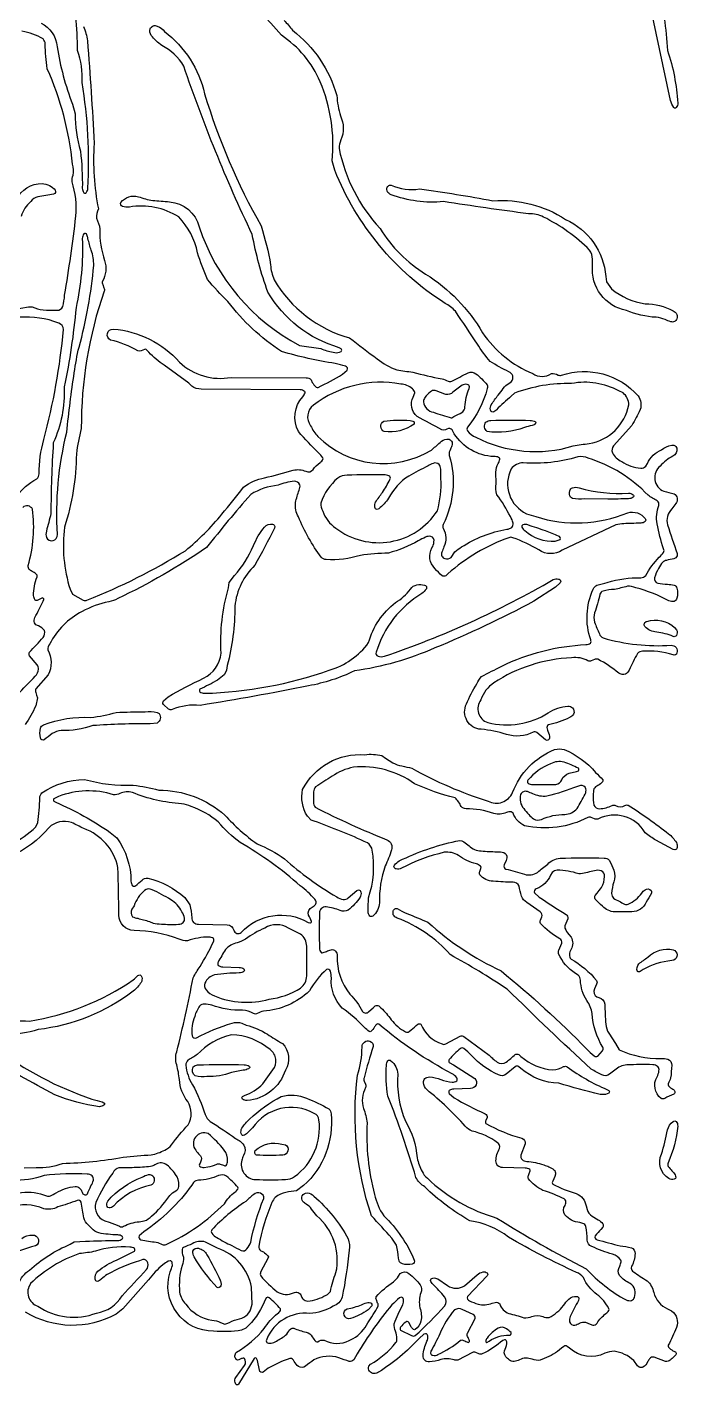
# Model space of a CAD drawing. Header units: metres. Extents: x 4.5 to 22.5, y 0.1 to 24.7.
# Drawn here: x 19.24 to 22.55, y 0.54 to 7.44 of the extents above; entities that cross this region are included whole.
import ezdxf

# ---------------------------------------------------------------- set-up
doc = ezdxf.new("R2010")
doc.units = ezdxf.units.M

msp = doc.modelspace()

# ---------------------------------------------------------------- linework, layer by layer
at = {"layer": 'Layer 1', "color": 0}
for points in [[(19.52501, 7.44794, -0.0509), (19.54403, 7.37543, -0.0074), (19.57859, 6.85314, 0.0666), (19.59997, 6.51988, 0.1178), (19.58992, 6.47215, -0.0999), (19.60709, 6.41689, 0.0884), (19.63168, 6.25707, -0.2053), (19.62082, 6.15135, 0.1991), (19.62181, 6.13421), (19.62818, 6.118, -0.1994), (19.62917, 6.10086, 0.085), (19.51307, 5.40273, 0.0334), (19.48798, 5.27313, -0.0752), (19.42756, 4.90043, 0.1082), (19.45602, 4.58403), (19.46746, 4.55832), (19.5226, 4.52874, 0.2693), (19.54181, 4.52878, 0.045), (20.04259, 4.78039, 0.0507), (20.22809, 4.96614, 0.0095), (20.33866, 5.10307, -0.1267), (20.44546, 5.15096, 0.0095), (20.59105, 5.18969, -0.1708), (20.65454, 5.18446, 0.3424), (20.69213, 5.19337, -0.0986), (20.72786, 5.22911, 0.1054), (20.74221, 5.24492, 0.2754), (20.74215, 5.25358, 0.026), (20.72025, 5.2778, -0.0187), (20.61781, 5.38642, -0.3174), (20.64012, 5.56407, 0.0869), (20.65098, 5.58384, 0.2852), (20.64931, 5.59098, 0.1627), (20.62617, 5.59878), (20.12281, 5.60299, -0.167), (20.0752, 5.61725), (20.06038, 5.63337), (19.93459, 5.72408, -0.0622), (19.857, 5.79028, 0.1051), (19.84267, 5.80424, 0.2446), (19.83373, 5.80501, -0.207), (19.80094, 5.79718, 0.0809), (19.66098, 5.85206, -0.3542), (19.64562, 5.88601, -0.3543), (19.67564, 5.90809, -0.1952), (20.01227, 5.73995, 0.2398), (20.27475, 5.66211), (20.65717, 5.6605, -0.1969), (20.68204, 5.6497), (20.68783, 5.63693, 0.0892), (20.70728, 5.61329, 0.2809), (20.71756, 5.61168, 0.0247), (20.84205, 5.67832), (20.8659, 5.69936, 0.4804), (20.85712, 5.71984, -0.0197), (20.80458, 5.73283, -0.0346), (20.53079, 5.7944, -0.0874), (20.25922, 6.04877, -0.0285), (20.15459, 6.1607, -0.0274), (20.10453, 6.29627, 0.1452), (20.00834, 6.47852, 0.1888), (19.75744, 6.52864, -0.069), (19.72329, 6.53247, -0.4883), (19.71444, 6.55286, -0.3058), (19.8036, 6.58182, 0.0532), (19.87609, 6.56282, -0.0063), (19.96166, 6.55558, -0.321), (20.11251, 6.428, 0.1925), (20.62279, 5.82453), (20.73095, 5.80906, 0.044), (20.79385, 5.79004, 0.1399), (20.82618, 5.79007), (20.83496, 5.79489, 0.472), (20.83503, 5.80773), (20.82544, 5.81305, -0.1905), (20.46195, 6.09681, -0.0412), (20.38275, 6.38886), (20.38275, 6.38886, -0.0288), (20.03405, 7.24673, 0.1452), (19.9228, 7.3512, -0.0763), (19.86882, 7.40216, -0.2328), (19.86309, 7.43603, -0.4146), (19.89979, 7.45033, -0.1285), (19.9366, 7.42273, -0.174), (20.14023, 7.1054, 0.0545), (20.42736, 6.43347, -0.0385), (20.47584, 6.23445, 0.0872), (20.49363, 6.15943, 0.1938), (20.87775, 5.86292, 0.0074), (21.01883, 5.7565, 0.0825), (21.11779, 5.70078, 0.0203), (21.19944, 5.68961, 0.0292), (21.34785, 5.6553, -0.0498), (21.37869, 5.64243, 0.1968), (21.39806, 5.64253, -0.0127), (21.48038, 5.68488, -0.2893), (21.51989, 5.6811, -0.0467), (21.57756, 5.62471, -0.232), (21.57818, 5.6059, -0.1012), (21.47775, 5.40817, 0.3342), (21.47785, 5.39008, 0.1368), (21.51964, 5.35821, 0.1939), (22.01569, 5.31323, -0.037), (22.0966, 5.32514, 0.3146), (22.29787, 5.52283, 0.2421), (22.26855, 5.58309), (22.24757, 5.59312, 0.173), (22.00722, 5.63105, 0.0944), (21.71606, 5.58192), (21.70022, 5.56688, 0.0258), (21.62536, 5.49799, -0.1378), (21.60565, 5.48542, -0.3456), (21.59436, 5.49672, -0.1785), (21.59819, 5.52317, -0.0207), (21.6338, 5.57202, 0.0114), (21.65932, 5.60651, -0.1264), (21.68742, 5.63173), (21.70063, 5.64085, 0.5362), (21.68766, 5.69119, -0.0382), (21.59321, 5.74307, -0.0412), (21.52765, 5.8322, 0.0063), (21.41572, 5.99871, 0.096), (21.36335, 6.03914, -0.1574), (20.80282, 6.71612), (20.78884, 6.76401, 0.1261), (20.72786, 7.16709, 0.1468), (20.53072, 7.40309, 0.047), (20.05868, 7.85917, 0.1262)], [(19.30814, 7.46516, -0.2688), (19.38981, 7.34498, 0.051), (19.46811, 7.05204), (19.4821, 7.00415, 0.0653), (19.50818, 6.81366, -0.0359), (19.51811, 6.62541, 0.159), (19.52581, 6.60227, 0.4821), (19.53856, 6.60227, 0.1591), (19.54626, 6.62541, 0.0572), (19.51672, 7.16252, 0.104), (19.49432, 7.32574, 0.0234), (19.46954, 7.67221, -0.1178)], [(22.4538, 7.65532, -0.0245), (22.49526, 7.32574, -0.0653), (22.54717, 7.05853, -0.1593), (22.5395, 7.03539, -0.4728), (22.52666, 7.0353, -0.0317), (22.5097, 7.07156), (22.39756, 7.59929, 0.0631)], [(20.54458, 7.47882, -0.0293), (20.58746, 7.42889, -0.1606), (20.81269, 7.09724, 0.0559), (20.83128, 6.99254, -0.2186), (20.83354, 6.87059, 0.0869), (20.8241, 6.82703, 0.1354), (21.03265, 6.42002, 0.1149), (21.26469, 6.18798, -0.1216), (21.55401, 5.8895, 0.1435), (21.80946, 5.68144, 0.2989), (21.9046, 5.68172, -0.1819), (21.93795, 5.67433, 0.1991), (21.95509, 5.67334, -0.3024), (22.34589, 5.56763, -0.2229), (22.35632, 5.49811, -0.0249), (22.31331, 5.4178), (22.22007, 5.31412, 0.2443), (22.21441, 5.27907, 0.1823), (22.26208, 5.23465, 0.1312), (22.35938, 5.20018, 0.2124), (22.38394, 5.21067), (22.39233, 5.22475, -0.183), (22.46515, 5.29429, -0.1154), (22.51611, 5.31756, -0.2279), (22.53801, 5.31115), (22.54247, 5.30138, -0.3359), (22.5218, 5.26141, 0.0906), (22.45804, 5.21132, 0.57), (22.47685, 5.08262, 0.0124), (22.52808, 5.06984, -0.4603), (22.53687, 5.01991), (22.51682, 4.99299, 0.2738), (22.49507, 4.91113, 0.0082), (22.54445, 4.76641, -0.228), (22.53795, 4.74447), (22.52762, 4.73937, -0.0074), (22.48907, 4.73104, 0.1558), (22.47125, 4.72155, 0.0815), (22.44959, 4.69045, 0.0601), (22.42899, 4.64266, 0.3815), (22.44538, 4.61466, 0.0257), (22.4951, 4.60927, -0.046), (22.52808, 4.60569, -0.2333), (22.54305, 4.58926, -0.1123), (22.54309, 4.53833, -0.2436), (22.52861, 4.52249, -0.1711), (22.50129, 4.52546, 0.0624), (22.33345, 4.59173, 0.0926), (22.2906, 4.59978, -0.0336), (22.2248, 4.58363, 0.0408), (22.16701, 4.57475, 0.2334), (22.15083, 4.55872, -0.0347), (22.12379, 4.46381, 0.1239), (22.12385, 4.41629, 0.0062), (22.1482, 4.35735, 0.1865), (22.16682, 4.33668, 0.0885), (22.51339, 4.29934, -0.5248), (22.54305, 4.25987, -0.4475), (22.52329, 4.25024, 0.1003), (22.36721, 4.26831, 0.1991), (22.34202, 4.25717, 0.0144), (22.2993, 4.17312, -0.1542), (22.28154, 4.15149, -0.2129), (22.24677, 4.15787, 0.0538), (22.14062, 4.22754, 0.2064), (22.12354, 4.22661), (22.10736, 4.22027, -0.1991), (22.09022, 4.21928, 0.1633), (22.00681, 4.2357, 0.1332), (21.61187, 4.1083, 0.1636), (21.54547, 4.02106, 0.5089), (21.58071, 3.90526, 0.2007), (21.88857, 3.9551, -0.1205), (21.9881, 3.98932, -0.184), (22.01198, 3.98093, -0.2861), (22.01727, 3.9491, -0.1829), (21.99704, 3.93134, -0.0649), (21.88882, 3.89453, 0.292), (21.88204, 3.88589, 0.1244), (21.88573, 3.86198, -0.1455), (21.89414, 3.82606, -0.3429), (21.88279, 3.8148), (21.87431, 3.81774), (21.83059, 3.85573, 0.229), (21.81182, 3.85635, -0.1889), (21.67538, 3.84533, 0.0622), (21.5468, 3.87135, -0.5346), (21.47221, 4.00046, -0.0348), (21.52475, 4.10261, -0.0917), (21.54956, 4.13967, -0.0078), (21.65147, 4.19245, -0.1036), (22.08023, 4.30219, 0.1629), (22.1034, 4.30999, 0.2781), (22.10414, 4.3261, -0.1903), (22.11726, 4.58456, -0.1865), (22.13589, 4.60522, 0.0153), (22.18885, 4.61905, -0.0777), (22.35873, 4.64266, 0.1984), (22.38391, 4.65379, -0.0652), (22.4529, 4.74685, 0.0223), (22.47474, 4.77126, 0.2308), (22.47539, 4.79007, -0.0434), (22.44269, 4.91738, -0.1483), (22.45154, 5.01084, 0.2565), (22.443, 5.03343, -0.025), (22.39607, 5.06276, 0.1262), (22.09168, 5.25101, 0.1438), (22.03952, 5.25803, -0.0919), (21.76129, 5.22731, 0.2331), (21.69964, 5.19616, 0.4241), (21.77794, 4.96874), (21.82481, 4.95373, 0.1746), (22.29268, 4.97307, -0.3057), (22.38181, 4.94411, -0.348), (22.38181, 4.92874, -0.1627), (22.35867, 4.92094, -0.0187), (22.31279, 4.91942, 0.0444), (22.23151, 4.91175), (21.95877, 4.7828, -0.3029), (21.84062, 4.78401, 0.052), (21.70753, 4.84635, 0.2604), (21.6881, 4.84635, 0.0983), (21.37804, 4.66246), (21.36659, 4.65308, -0.3289), (21.3484, 4.65311, -0.0534), (21.31211, 4.69024, -0.3498), (21.29683, 4.79437, 0.0884), (21.30695, 4.82519, 0.3945), (21.29111, 4.85254, 0.1711), (21.26379, 4.84957, -0.0105), (21.22682, 4.83097, -0.0678), (21.07538, 4.76854, 0.0268), (20.93291, 4.75632, -0.093), (20.75846, 4.73547, -0.1984), (20.73327, 4.74661, -0.0574), (20.61747, 4.9525, -0.153), (20.60287, 5.02566, -0.0421), (20.62131, 5.08788, 0.1345), (20.62533, 5.11612, 0.3146), (20.59591, 5.13401, 0.0685), (20.51365, 5.11346, 0.1149), (20.37529, 5.06644, 0.0176), (20.15072, 4.79601, -0.0361), (19.69869, 4.53648, -0.0988), (19.65272, 4.52058, 0.0751), (19.51693, 4.47074, 0.155), (19.35244, 4.30587, 0.2457), (19.34242, 4.27558, -0.2555), (19.34375, 4.14889), (19.28119, 4.07783, 0.1749), (19.27977, 4.07109, 0.0452), (19.28571, 4.04569), (19.29059, 4.03081), (19.28138, 3.99114, -0.0543), (19.22674, 3.89524, 0.2969)], [(18.66139, 5.82128, -0.0835), (19.244, 6.02197), (19.26349, 6.02197, 0.1098), (19.3189, 6.00564, 0.0081), (19.38873, 6.00381, 0.2976), (19.41942, 6.02296, 0.0435), (19.42805, 6.08051, 0.0128), (19.4855, 6.48205, 0.0981), (19.46617, 6.65777, -0.1317), (19.47133, 6.69059, 0.1432), (19.46879, 6.74693, 0.079), (19.33969, 7.23293, -0.0366), (19.32955, 7.35937, 0.1988), (19.31841, 7.38455, 0.0952), (19.21099, 7.42344, 0.174)], [(19.18324, 6.56787, -0.2877), (19.31343, 6.64864, -0.2174), (19.38087, 6.61474, -0.4871), (19.37202, 6.59435, -0.0204), (19.29236, 6.58182, 0.1508), (19.25594, 6.55694, 0.161), (19.2074, 6.48183, -0.1773)], [(19.18262, 5.05252, -0.133), (19.28747, 5.1461, 0.1984), (19.29861, 5.17129, -0.0751), (19.32258, 5.34571, 0.0424), (19.42226, 5.9054, 0.3103), (19.39829, 5.93869, 0.2241), (19.00625, 5.90955, 0.0508)], [(19.18832, 4.04556, -0.0198), (19.27918, 4.14181, 0.173), (19.29598, 4.17705, 0.1473), (19.28852, 4.20025), (19.25022, 4.24536, -0.3281), (19.25025, 4.26349, -0.0276), (19.28481, 4.30089, 0.0179), (19.3193, 4.33934, 0.2137), (19.32577, 4.37403, 0.1055), (19.29496, 4.39754), (19.28168, 4.40382, -0.2557), (19.27346, 4.42609), (19.27735, 4.44088, -0.0078), (19.31971, 4.52305), (19.32252, 4.53175, 0.4591), (19.31497, 4.53994), (19.29254, 4.52887, -0.3033), (19.27834, 4.52939, -0.1622), (19.2707, 4.5525, -0.11), (19.28874, 4.64674, 0.2389), (19.28769, 4.65633, 0.1557), (19.26643, 4.67301, -0.0692), (19.25072, 4.68226, -0.2551), (19.24252, 4.70453, 0.1049), (19.26473, 4.99172, 0.4856), (19.21495, 5.00057, 0.1217)], [(19.00687, 3.24917, 0.1794), (19.28187, 3.37549), (19.2918, 3.39646, 0.0317), (19.3017, 3.52312, -0.1988), (19.31284, 3.5483, -0.142), (19.52881, 3.61627, 0.0768), (19.77749, 3.58704, -0.0337), (19.90702, 3.56189, -0.1844), (20.24356, 3.43436, 0.0533), (20.40697, 3.2884, -0.065), (20.5469, 3.21177, 0.0511), (20.81263, 3.01887, 0.109), (20.84558, 3.0056, 0.2293), (20.87008, 3.01321), (20.91525, 3.05135), (20.92372, 3.05429, -0.3456), (20.93502, 3.043, -0.1789), (20.93118, 3.01655, -0.0684), (20.87023, 2.95146, -0.2323), (20.83004, 2.9487, 0.0717), (20.75781, 2.96838, 0.1874), (20.73392, 2.95984, 0.1736), (20.72473, 2.93531, 0.0148), (20.72467, 2.75822, 0.1625), (20.73247, 2.73505, 0.2525), (20.73776, 2.73347, 0.0566), (20.75994, 2.74071, -0.0576), (20.78404, 2.74999, -0.2248), (20.80557, 2.74319, -0.172), (20.81464, 2.71875, 0.1843), (20.87939, 2.52353, -0.0856), (20.94352, 2.43517, 0.4702), (20.97508, 2.43452), (20.99748, 2.45457), (21.00815, 2.46354, -0.328), (21.02628, 2.46351), (21.03748, 2.45389, -0.0351), (21.08995, 2.39356, 0.1138), (21.16225, 2.33224, 0.299), (21.18091, 2.33274), (21.19158, 2.34171, -0.014), (21.22462, 2.37073, -0.3428), (21.24012, 2.3707, 0.2151), (21.34788, 2.27034, 0.2704), (21.36712, 2.27034), (21.44069, 2.30938, -0.2407), (21.45941, 2.30882), (21.58783, 2.21326, 0.0445), (21.62808, 2.1779, 0.3235), (21.67461, 2.17774, 0.0123), (21.71971, 2.21604, -0.3273), (21.73784, 2.21601), (21.74929, 2.20664, 0.1639), (21.9119, 2.1383, 0.1051), (21.9665, 2.15479, -0.2269), (21.98534, 2.15414, 0.0619), (22.18669, 2.03868), (22.19628, 2.03336, -0.4724), (22.19618, 2.02052), (22.18733, 2.0156, -0.0999), (22.15262, 2.01319, -0.0149), (21.94194, 2.06992, -0.1688), (21.74929, 2.14476), (21.73784, 2.15414, 0.3275), (21.71971, 2.15417), (21.67445, 2.11602, -0.2877), (21.63507, 2.11234, -0.1019), (21.49795, 2.21112, 0.0294), (21.45941, 2.24695, 0.3293), (21.44122, 2.24695, 0.0424), (21.38494, 2.19077, 0.3456), (21.38497, 2.1752), (21.40694, 2.16367), (21.51491, 2.0944, -0.3074), (21.52093, 2.06153, -0.3075), (21.49257, 2.04381), (21.40811, 2.04097, 0.1624), (21.38506, 2.03317, 0.3456), (21.38503, 2.01779), (21.40889, 1.99676, 0.0308), (21.56794, 1.9149, -0.3982), (21.57712, 1.89519), (21.571, 1.88018, 0.2837), (21.57053, 1.86577, 0.061), (21.75461, 1.79047, -0.3651), (21.77101, 1.76247), (21.74836, 1.7035, 0.2312), (21.75495, 1.68166, 0.1694), (21.7793, 1.67247, -0.0783), (21.86506, 1.65434, -0.0883), (21.91706, 1.63027, -0.2496), (21.92582, 1.60812), (21.92167, 1.5951), (21.9114, 1.57264, 0.2708), (21.91088, 1.55645, 0.044), (22.03033, 1.50863, -0.2828), (22.08054, 1.44595), (22.08564, 1.42837, 0.1949), (22.11117, 1.3944), (22.1421, 1.37587, -0.1122), (22.16528, 1.35527, -0.3331), (22.1654, 1.33723), (22.15643, 1.32656, 0.014), (22.12741, 1.29352, 0.4781), (22.13632, 1.27301, -0.0122), (22.25401, 1.24213, -0.0433), (22.31143, 1.2335, -0.3119), (22.32999, 1.20349, -0.1172), (22.31242, 1.13936), (22.31, 1.1298, 0.1928), (22.32194, 1.11061, 0.0168), (22.39112, 1.06504, -0.1519), (22.42484, 1.00595, 0.2314), (22.49535, 0.92186), (22.51605, 0.91153, -0.3401), (22.54015, 0.82747, -0.0398), (22.49823, 0.73726, 0.284), (22.49987, 0.7273, 0.091), (22.52273, 0.70898), (22.53479, 0.7032, -0.4324), (22.53684, 0.68773), (22.52789, 0.67832, 0.0109), (22.50927, 0.66149, -0.2251), (22.48536, 0.65432), (22.4263, 0.67687, 0.2551), (22.40411, 0.66864, 0.0602), (22.394, 0.65224, -0.1733), (22.36996, 0.62573, -0.2147), (22.35155, 0.62462), (22.34177, 0.63189), (22.32296, 0.65939, 0.1513), (22.22375, 0.70663, 0.1028), (22.1766, 0.69584, -0.2975), (21.99685, 0.7217), (21.98534, 0.73101, 0.328), (21.96715, 0.73101), (21.95571, 0.72164, -0.0813), (21.86787, 0.66911), (21.84742, 0.66066, -0.1305), (21.80628, 0.6657, 0.2198), (21.74208, 0.66286, -0.085), (21.71473, 0.65432, -0.2249), (21.69073, 0.66149, 0.011), (21.67201, 0.67842, -0.2969), (21.66913, 0.71752, 0.145), (21.67758, 0.75369, 0.3426), (21.66622, 0.76492), (21.65768, 0.76195, -0.0578), (21.55281, 0.69249, -0.2064), (21.53573, 0.69342), (21.51958, 0.69973, 0.2094), (21.5025, 0.70066), (21.42899, 0.66159, -0.1768), (21.40892, 0.66239, 0.1511), (21.34175, 0.66382, -0.0602), (21.28377, 0.65228, -0.4733), (21.25132, 0.6847, -0.0722), (21.271, 0.75688, 0.1288), (21.27533, 0.78456, 0.3456), (21.26404, 0.79586), (21.2555, 0.79289), (21.23127, 0.77092, -0.0646), (21.02511, 0.60005, -0.1463), (21.002, 0.59247, -0.5244), (20.97616, 0.63065), (20.98353, 0.64033, 0.0969), (21.11356, 0.75072, 0.1567), (21.11885, 0.7691, 0.0727), (21.11179, 0.80888, -0.1064), (21.10502, 0.84628, -0.0294), (21.1483, 0.94318, 0.1627), (21.15158, 0.97019, 0.3456), (21.14029, 0.98148), (21.13175, 0.97851, 0.0248), (21.09348, 0.94247, 0.042), (20.91704, 0.69339), (20.899, 0.66295, -0.2564), (20.87642, 0.65441, -0.0218), (20.82321, 0.67341, 0.1896), (20.69547, 0.66317, -0.0157), (20.65386, 0.63099, -0.3281), (20.61788, 0.62839, -0.077), (20.59668, 0.655, 0.3341), (20.57422, 0.66969, 0.043), (20.46344, 0.62032), (20.43856, 0.60027, -0.4888), (20.41879, 0.60983), (20.40908, 0.65958), (20.40481, 0.66914, 0.4627), (20.39197, 0.66914), (20.31209, 0.53843, -0.4695), (20.29934, 0.53843), (20.29498, 0.54672, -0.1783), (20.29882, 0.57317), (20.34337, 0.63436, 0.3257), (20.34281, 0.66917, 0.2824), (20.32855, 0.6687), (20.31361, 0.66255, -0.3082), (20.30148, 0.66471, -0.4176), (20.3029, 0.70221, 0.089), (20.44339, 0.82172, -0.0872), (20.51117, 0.89773, 0.1131), (20.52565, 0.91311, 0.2747), (20.52559, 0.9223, 0.0422), (20.4695, 0.97851, 0.3441), (20.45394, 0.97851), (20.4428, 0.95614, -0.1134), (20.34921, 0.82314), (20.32821, 0.81321, -0.0574), (20.18552, 0.80851, -0.5116), (19.96519, 1.11018, 0.0199), (19.97666, 1.14356), (19.97595, 1.15581, 0.3426), (19.96457, 1.1672), (19.95557, 1.16466, 0.0269), (19.92713, 1.14694, 0.0523), (19.85561, 1.06925), (19.72468, 0.92174), (19.68981, 0.89473, -0.2673), (19.2299, 0.90473, -0.4451)], [(19.223, 1.63999), (19.28391, 1.64095, 0.1), (19.41697, 1.66257, 0.0378), (19.72635, 1.69351, -0.0268), (19.86882, 1.70573, 0.0726), (19.93734, 1.73001, 0.1228), (19.97218, 1.75705, -0.0309), (20.05651, 1.85834, 0.2843), (20.05444, 1.9769, -0.1536), (20.012, 2.08895, 0.0372), (19.99851, 2.16397, -0.1626), (19.99866, 2.22996, 0.0139), (20.08182, 2.60647, -0.0415), (20.11715, 2.66392, 0.0183), (20.1859, 2.79058, 0.2912), (20.18528, 2.80661, 0.1653), (20.1622, 2.81431, 0.0831), (20.05314, 2.79525, -0.0922), (20.01029, 2.8033, 0.0789), (19.78129, 2.84834, -0.4084), (19.70395, 2.92569, 0.0087), (19.69866, 3.1679, 0.2664), (19.52535, 3.36583, 0.0082), (19.46388, 3.39717, 0.2828), (19.34836, 3.37085, -0.2379), (18.91542, 3.18507, -0.0056)], [(18.92321, 2.30124, -0.1726), (19.2501, 2.38632), (19.2501, 2.38632, 0.1114), (19.77712, 2.59633, -0.0216), (19.80143, 2.6182), (19.80997, 2.62117, -0.3456), (19.82127, 2.60988, -0.1788), (19.81743, 2.58343, -0.0837), (19.77718, 2.53897, -0.1348), (19.29298, 2.34344, -0.0806), (19.13201, 2.31879)], [(19.08857, 1.46921, -0.2536), (19.33682, 1.49681, 0.1939), (19.35618, 1.4969, -0.0126), (19.38551, 1.51255, -0.1203), (19.48216, 1.54519, -0.2109), (19.50641, 1.53498, -0.0706), (19.51557, 1.51942, 0.0339), (19.51941, 1.51163, 0.2688), (19.53037, 1.50226, 0.2685), (19.54394, 1.50708, 0.0068), (19.56226, 1.54739, 0.058), (19.57445, 1.57684, 0.2312), (19.56786, 1.59868, 0.1725), (19.54342, 1.60778, 0.0419), (19.32416, 1.6007, -0.0919), (19.16295, 1.57629, 0.137)], [(19.19419, 1.05026, -0.1633), (19.2492, 1.11878, -0.085), (19.4571, 1.25119), (19.47675, 1.26249), (19.53438, 1.26669, -0.006), (19.69804, 1.27031, 0.159), (19.72118, 1.27802, 0.4821), (19.72118, 1.29076, 0.1589), (19.69804, 1.29847, -0.0351), (19.60229, 1.30821, -0.1558), (19.56544, 1.33312), (19.54997, 1.34846, -0.1514), (19.52507, 1.38488, 0.0204), (19.51254, 1.46454, 0.4297), (19.49141, 1.47413, -0.0323), (19.39281, 1.44056, -0.1813), (19.32268, 1.43193, 0.1766), (19.14797, 1.43914, -0.0723)], [(19.20976, 1.28074, -0.1713), (19.26563, 1.29776, -0.3543), (19.29507, 1.27574, -0.3543), (19.27964, 1.24238, 0.0562), (19.12223, 1.18391, -0.1464)]]:
    msp.add_lwpolyline(points, format="xyb", dxfattribs=at)
for points in [[(21.60719, 6.56143, -0.1638), (21.97619, 6.46636, -0.2737), (22.18059, 6.17576), (22.18396, 6.1482), (22.21057, 6.11293, 0.1391), (22.38181, 6.03667, -0.1318), (22.52298, 6.00056, -0.1832), (22.54321, 5.98281, -0.1623), (22.54247, 5.96084, -0.4473), (22.51144, 5.94577, -0.0074), (22.48266, 5.95611, 0.1035), (22.43666, 5.96805, -0.0827), (22.28584, 6.00258, -0.3884), (22.11383, 6.23275), (22.11386, 6.26372, 0.1407), (22.09839, 6.31013, 0.0827), (21.86429, 6.47821, 0.1342), (21.78827, 6.49501, -0.0068), (21.3553, 6.55704, -0.1145), (21.08921, 6.59197, -0.1826), (21.06898, 6.60969), (21.06786, 6.62092, -0.5131), (21.0889, 6.64072, 0.1376), (21.23378, 6.62108, -0.0138), (21.60719, 6.56143)], [(19.37063, 5.3286, 0.0142), (19.35838, 4.96963, -0.0103), (19.33536, 4.87988, 0.1473), (19.33567, 4.84725, 0.3551), (19.36957, 4.8319, 0.3551), (19.39151, 4.86194, -0.0756), (19.43937, 5.38361, -0.0129), (19.47727, 5.68602, -0.021), (19.5014, 5.81658, 0.0468), (19.57618, 6.23238, 0.1025), (19.563, 6.3092, -0.0158), (19.54685, 6.36863, 0.0295), (19.54144, 6.38781, 0.2843), (19.53506, 6.39496, 0.2842), (19.52581, 6.39245, 0.159), (19.51811, 6.36931, -0.0629), (19.48649, 6.01712, -0.0282), (19.42604, 5.61351, -0.1169), (19.37063, 5.3286)], [(21.29358, 5.292, 0.0185), (21.33773, 5.3317, -0.1711), (21.37269, 5.3485, -0.5058), (21.39998, 5.32062, -0.0551), (21.39063, 5.29624, 0.1665), (21.38429, 5.26558, -0.1926), (21.35345, 4.9137, 0.1941), (21.35335, 4.89436, -0.261), (21.35731, 4.80044, 0.009), (21.34757, 4.77235, 0.4533), (21.36239, 4.74005, 0.2836), (21.39416, 4.74658), (21.41297, 4.77408, -0.0761), (21.44774, 4.7992, -0.1017), (21.6782, 4.88997, 0.1694), (21.70254, 4.89916, 0.2317), (21.7091, 4.92109, 0.1112), (21.69574, 4.95389, 0.0367), (21.62709, 5.06542, -0.1068), (21.62273, 5.12185), (21.62198, 5.18078, -0.1189), (21.63402, 5.224, 0.0538), (21.64259, 5.24634, 0.267), (21.64123, 5.25132, 0.1754), (21.61805, 5.25905), (21.59578, 5.26042, -0.2444), (21.40254, 5.38871, 0.3383), (21.38061, 5.40282, -0.207), (21.34781, 5.39499, -0.0114), (21.22109, 5.46377, -0.351), (21.20089, 5.56237), (21.20925, 5.58371), (21.20937, 5.58461, 0.1973), (21.19733, 5.6037, 0.1674), (21.13809, 5.62836, 0.2114), (20.69395, 5.52122, 0.4142), (20.6796, 5.41622, 0.0809), (20.71641, 5.36127, 0.3445), (21.29358, 5.292)], [(21.30466, 5.48453, 0.0282), (21.35026, 5.47082, 0.012), (21.39496, 5.45656, 0.1922), (21.39803, 5.45687, -0.0077), (21.43961, 5.47868), (21.45313, 5.48645, 0.1952), (21.46433, 5.5115, -0.0792), (21.48539, 5.6058), (21.48781, 5.61487, 0.3433), (21.47642, 5.62628, 0.1779), (21.45003, 5.62248, 0.006), (21.39617, 5.58111, -0.244), (21.35694, 5.57839, 0.0255), (21.31245, 5.59603, 0.2254), (21.28851, 5.58885, 0.042), (21.26131, 5.56079, 0.1261), (21.25339, 5.53827, 0.3233), (21.30466, 5.48453)], [(21.05159, 5.43967, -0.0455), (21.1853, 5.44366), (21.20003, 5.43958, -0.4997), (21.20544, 5.42429, -0.188), (21.05434, 5.38633, -0.2877), (21.03622, 5.41212, -0.2878), (21.05159, 5.43967)], [(21.57762, 5.38639, -0.3986), (21.57121, 5.4345, -0.1528), (21.59671, 5.44329, -0.0187), (21.79675, 5.44372, -0.1127), (21.82202, 5.43738, -0.4425), (21.82357, 5.42853, -0.1652), (21.80643, 5.41711, 0.0319), (21.76742, 5.40691, -0.1161), (21.57762, 5.38639)], [(21.32436, 4.98362, 0.0867), (21.34187, 5.14753, 0.0184), (21.34123, 5.19557, 0.1842), (21.33269, 5.21955, 0.2915), (21.30364, 5.22475, 0.018), (21.27666, 5.21147, 0.0191), (21.17871, 5.16021, 0.1294), (21.076, 5.04723, -0.0651), (21.02637, 4.99343), (21.01784, 4.99042, -0.3456), (21.00654, 5.00172, -0.1784), (21.01038, 5.02817, -0.0097), (21.04503, 5.07733, 0.0251), (21.08308, 5.14183, 0.2919), (21.08246, 5.15786, 0.1629), (21.05929, 5.16565, 0.0193), (20.86531, 5.16423, 0.167), (20.8177, 5.14997, 0.1309), (20.73132, 5.023, 0.1622), (20.74113, 4.98145, 0.157), (20.80749, 4.89548, 0.4387), (21.32436, 4.98362)], [(22.07311, 5.04345, -0.0839), (22.01084, 5.04673), (22.00109, 5.05264, -0.2112), (21.99784, 5.08485, -0.2675), (22.01223, 5.10059, -0.1472), (22.04487, 5.1009, 0.0882), (22.29679, 5.07284, -0.159), (22.31993, 5.06514, -0.4821), (22.31993, 5.05239, -0.159), (22.29679, 5.04469, -0.0128), (22.19201, 5.04333), (22.07311, 5.04345)], [(20.90197, 4.16851, -0.0698), (20.66858, 4.09253, -0.0115), (20.11805, 3.9934, 0.1256), (19.97506, 3.97181, -0.2465), (19.95646, 3.97357), (19.93057, 3.99814, -0.3279), (19.93097, 4.01589), (19.95482, 4.03702, -0.0216), (20.13469, 4.13141, 0.2578), (20.2246, 4.25807, -0.0865), (20.26247, 4.59145), (20.26584, 4.61902), (20.29235, 4.65438, 0.0846), (20.38816, 4.80607, -0.0677), (20.44534, 4.90067, -0.266), (20.48642, 4.91472, -0.3426), (20.49781, 4.90334), (20.49527, 4.89433, -0.0135), (20.39522, 4.7062, 0.172), (20.29381, 4.49824, -0.065), (20.25554, 4.1962, -0.1292), (20.24038, 4.14948), (20.20625, 4.12226, -0.0231), (20.11653, 4.07523, 0.4724), (20.11663, 4.06239, 0.159), (20.13977, 4.05469, 0.0786), (20.77411, 4.17262, 0.1657), (20.97458, 4.31246, -0.1651), (21.11139, 4.51591, 0.087), (21.18799, 4.58431, -0.2193), (21.2206, 4.6068, -0.1001), (21.25862, 4.60525, -0.4966), (21.26815, 4.58551, -0.0376), (21.24581, 4.56169, 0.1872), (21.01307, 4.26423, 0.4372), (21.02257, 4.24319, 0.1402), (21.05487, 4.24316, 0.0492), (21.91348, 4.633, -0.1626), (21.94048, 4.63628, -0.3456), (21.95178, 4.62499), (21.94871, 4.61654), (21.92489, 4.59545), (21.8155, 4.52342, -0.0261), (21.31106, 4.28536, -0.0706), (20.90197, 4.16851)], [(21.9243, 4.82856), (21.94927, 4.83716, 0.5075), (21.94107, 4.85421, 0.0118), (21.87403, 4.88177, -0.0095), (21.78512, 4.91141, 0.165), (21.75975, 4.91228, 0.4206), (21.75409, 4.90074, 0.1437), (21.7686, 4.88242, 0.1934), (21.9243, 4.82856)], [(22.53124, 4.39027), (22.5412, 4.37777, -0.1984), (22.54089, 4.3481, -0.385), (22.52372, 4.34433, 0.0733), (22.43982, 4.36573, -0.1942), (22.37964, 4.3942, -0.5568), (22.39022, 4.42087, -0.2636), (22.53124, 4.39027)], [(19.57166, 3.89007, -0.0877), (19.41122, 3.86489, 0.1112), (19.36515, 3.84973, 0.0092), (19.32481, 3.81777, -0.4897), (19.30507, 3.82733, -0.1064), (19.30569, 3.8777, -0.2229), (19.32067, 3.89422, -0.1073), (19.56099, 3.93168, 0.0331), (19.69052, 3.95683, -0.0182), (19.83751, 3.96036, -0.0839), (19.89979, 3.95705), (19.90953, 3.95114, -0.4471), (19.89827, 3.9031), (19.86384, 3.89895, 0.023), (19.57166, 3.89007)], [(20.63891, 3.56554, -0.2999), (20.95525, 3.74231, -0.096), (21.04147, 3.7373), (21.05994, 3.7248), (21.09812, 3.7011, 0.0938), (21.14415, 3.68526, 0.0098), (21.19427, 3.67351, 0.0503), (21.58238, 3.5053, 0.4282), (21.70684, 3.54926, -0.2123), (21.92059, 3.76821, -0.1396), (21.97003, 3.76821, -0.1164), (22.12948, 3.65232, -0.0305), (22.16528, 3.61389, -0.3243), (22.16453, 3.60452, -0.0894), (22.14059, 3.58478, 0.1294), (22.12048, 3.56875, 0.0759), (22.11739, 3.53577, 0.0752), (22.11998, 3.486, 0.3103), (22.14996, 3.46753, 0.107), (22.21314, 3.48405, -0.2012), (22.23111, 3.48414, 0.3042), (22.27826, 3.48411, -0.2106), (22.29531, 3.48504, -0.0255), (22.49974, 3.34016, -0.083), (22.53993, 3.29567, -0.179), (22.54377, 3.26922, -0.3426), (22.53238, 3.25783), (22.52338, 3.26037), (22.43576, 3.3065, -0.0308), (22.38184, 3.34514, 0.3944), (22.14071, 3.4149, -0.1991), (22.12357, 3.41589), (22.10739, 3.42223, 0.2064), (22.09031, 3.42316, -0.1776), (21.76813, 3.38102, -0.202), (21.7096, 3.44392, 0.2444), (21.69902, 3.45116, 0.1264), (21.67547, 3.4481, -0.1708), (21.61199, 3.44284, 0.0842), (21.47002, 3.467, -0.1966), (21.44514, 3.47783, 0.1195), (21.41436, 3.52247, -0.0452), (21.20813, 3.59456, 0.1812), (20.89712, 3.67837, 0.0947), (20.78837, 3.63264, -0.0215), (20.70503, 3.57927, 0.1826), (20.69469, 3.55356, 0.0153), (20.69469, 3.50116, 0.1909), (20.70308, 3.47464, 0.0221), (21.06752, 3.30897, -0.4214), (21.0902, 3.25771, -0.0393), (21.05898, 3.17594, 0.0934), (21.0299, 2.9888, -0.2127), (20.99534, 2.92071, -0.3477), (20.97997, 2.92071, -0.1629), (20.9722, 2.94385, -0.0283), (20.97443, 3.01448, 0.1229), (20.99327, 3.25594, 0.1982), (20.96917, 3.29372, 0.0192), (20.69714, 3.40475), (20.68182, 3.40856), (20.6632, 3.42923, -0.1996), (20.63891, 3.56554)], [(21.9002, 3.69523, 0.1264), (21.7853, 3.61324, 0.3674), (21.78533, 3.59777, 0.1757), (21.80851, 3.59004), (21.92743, 3.59007, 0.2452), (21.95666, 3.61479, -0.2024), (21.9941, 3.64829), (22.03206, 3.65594), (22.04159, 3.6602, 0.4661), (22.04159, 3.67304, 0.0302), (21.96854, 3.70463, 0.1987), (21.9002, 3.69523)], [(20.32115, 3.29539, -0.0595), (20.20941, 3.40021, 0.0895), (20.07136, 3.47873, 0.0901), (20.02354, 3.49277, -0.0827), (19.77269, 3.55001, 0.171), (19.70921, 3.54475, -0.1495), (19.67713, 3.53868, 0.1685), (19.39649, 3.52931), (19.374, 3.51836, 0.4602), (19.374, 3.50542), (19.38362, 3.5001, -0.0505), (19.6603, 3.3461), (19.69458, 3.3185, -0.155), (19.76561, 3.09853, 0.1624), (19.77341, 3.07539, 0.3429), (19.78881, 3.07524, 0.014), (19.82185, 3.10426, -0.2635), (19.85131, 3.11382, -0.1232), (20.04046, 3.01479), (20.06524, 2.97828, -0.0313), (20.07495, 2.91275, 0.1705), (20.08423, 2.88831, 0.1734), (20.10877, 2.87913), (20.25498, 2.87612, -0.3203), (20.2891, 2.84967, 0.5585), (20.32623, 2.83717, -0.3507), (20.667, 2.88896), (20.67579, 2.88624, 0.4829), (20.68377, 2.89413, 0.0136), (20.66957, 2.92541, -0.3916), (20.68671, 2.96621), (20.69717, 2.9733, 0.5023), (20.70169, 3.00631, 0.0412), (20.62697, 3.07533, 0.0487), (20.32115, 3.29539)], [(21.88139, 3.5307, -0.1326), (21.81011, 3.54274, 0.0094), (21.78199, 3.55418, 0.4289), (21.74765, 3.53921, 0.2453), (21.76349, 3.4683, -0.0087), (21.78895, 3.4377, 0.0702), (21.81383, 3.41552, 0.2301), (21.85429, 3.41277, -0.1103), (21.97257, 3.43823, 0.2166), (22.03531, 3.4683, 0.0158), (22.07642, 3.54193, 0.1711), (22.07939, 3.56925, 0.3945), (22.05205, 3.58509), (22.03633, 3.58001, -0.0287), (21.88139, 3.5307)], [(21.64819, 2.64242, -0.0281), (22.08332, 2.24491, 0.0302), (22.12184, 2.20902, 0.3223), (22.13969, 2.20871), (22.16426, 2.23457, 0.2563), (22.16593, 2.25311, -0.1182), (22.11182, 2.42543, 0.1197), (22.08453, 2.49074, -0.1311), (22.05214, 2.59509, 0.1951), (22.04091, 2.62018), (22.02686, 2.62859, -0.1451), (21.94126, 2.7288, -0.1992), (21.94231, 2.74795), (21.95261, 2.77072), (21.95676, 2.78375, 0.2492), (21.948, 2.80593, -0.0918), (21.84897, 2.88401, -0.2391), (21.84944, 2.90063), (21.85556, 2.91659, 0.3177), (21.84712, 2.94317), (21.77905, 2.9896, -0.1597), (21.7526, 3.02246, -0.0131), (21.73982, 3.07372, 0.2943), (21.70904, 3.09278, -0.0149), (21.60877, 3.09801, -0.2265), (21.53969, 3.13161, -0.2438), (21.54006, 3.14813), (21.54619, 3.16357, 0.3139), (21.54402, 3.17473, 0.1368), (21.5227, 3.1863, -0.0959), (21.43119, 3.22977, 0.168), (21.35954, 3.24558, 0.0654), (21.14183, 3.16421, -0.1626), (21.11482, 3.16094, -0.3456), (21.10353, 3.17223), (21.1066, 3.18067, -0.1093), (21.13045, 3.20171, -0.0614), (21.41761, 3.30161, -0.2285), (21.45808, 3.29892, -0.0083), (21.48527, 3.2789, 0.1945), (21.54677, 3.25282, 0.0233), (21.62727, 3.24861, -0.0749), (21.66171, 3.24444, -0.3598), (21.67841, 3.21687), (21.67421, 3.20385), (21.66393, 3.18139, 0.434), (21.67226, 3.16019, -0.0366), (21.76683, 3.13352, 0.2112), (21.83434, 3.14355, -0.0377), (21.88563, 3.18485, -0.1894), (21.94813, 3.21517, -0.0183), (22.1731, 3.21644, -0.1988), (22.19829, 3.2053), (22.20636, 3.19098), (22.22109, 3.15506, -0.1623), (22.22164, 3.09451, 0.0566), (22.21048, 3.03595, 0.212), (22.22093, 3.01145, 0.0123), (22.27603, 2.98187, 0.2701), (22.29524, 2.98193, 0.1352), (22.36362, 3.03743, -0.0879), (22.38066, 3.05488, -0.3744), (22.41111, 3.05142, -0.3014), (22.4134, 3.03808, -0.0233), (22.38632, 2.99161, -0.2867), (22.31375, 2.94236, -0.0125), (22.22653, 2.94236, -0.2026), (22.16469, 2.97138, -0.0602), (22.12747, 3.00779, -0.329), (22.12744, 3.02599), (22.13675, 3.03743, 0.0114), (22.15859, 3.06658, 0.1204), (22.17524, 3.12158, 0.3534), (22.15683, 3.1515, 0.1465), (22.12425, 3.1519, -0.0146), (22.05269, 3.1356, -0.0853), (22.0431, 3.13557, 0.0842), (21.93399, 3.15447, 0.2007), (21.9089, 3.14342), (21.90051, 3.12938, -0.2028), (21.82766, 3.05962, 0.4213), (21.81816, 3.03873), (21.84198, 3.01763, 0.0127), (21.97894, 2.92968, -0.2492), (21.9877, 2.9075), (21.98355, 2.89447), (21.97328, 2.87173, 0.2037), (21.97337, 2.8597, 0.0634), (21.9924, 2.82752), (22.00406, 2.81332, -0.2776), (22.00437, 2.75191, 0.0919), (21.99596, 2.72453, 0.2565), (22.00449, 2.70195, -0.0927), (22.13443, 2.59286, -0.2328), (22.13391, 2.57424), (22.12363, 2.5515), (22.11946, 2.53847, 0.3669), (22.14637, 2.50642, -0.3193), (22.17651, 2.47307, 0.0233), (22.18124, 2.37082, 0.1297), (22.19646, 2.32451), (22.23077, 2.27179), (22.24918, 2.24067, 0.1167), (22.46259, 2.19674, -0.0751), (22.49702, 2.19253, -0.2999), (22.51611, 2.16196, -0.0273), (22.51082, 2.09786, -0.0476), (22.49813, 2.06767, 0.2753), (22.49996, 2.05752, 0.0913), (22.52273, 2.03942, -0.275), (22.53214, 2.02865, -0.2753), (22.52712, 2.01523, 0.0127), (22.48078, 1.99304, -0.2467), (22.46225, 1.99255, -0.3702), (22.44152, 2.10275, 0.0885), (22.45163, 2.13362, 0.2313), (22.44504, 2.15556, 0.1727), (22.42057, 2.16466, 0.0196), (22.28841, 2.16332, 0.1886), (22.22777, 2.13613, -0.0082), (22.20058, 2.11611, -0.2885), (22.16101, 2.11234, -0.0197), (22.10615, 2.14223, -0.0066), (21.67888, 2.54936, 0.0215), (21.39008, 2.72462, 0.1229), (21.12015, 2.9104, -0.1822), (21.09991, 2.92813), (21.0988, 2.93936, -0.5242), (21.11974, 2.95904, 0.0281), (21.16909, 2.9341, -0.0081), (21.2765, 2.88949, 0.0745), (21.64819, 2.64242)], [(19.87893, 2.88411, 0.0202), (19.96154, 2.87807, 0.0293), (20.00745, 2.87913, 0.1727), (20.03192, 2.88822, 0.2319), (20.03848, 2.91016, 0.1245), (20.02471, 2.94255, 0.1413), (19.96825, 3.00436, 0.0284), (19.87336, 3.05519, 0.2958), (19.83407, 3.05114, 0.1279), (19.7817, 2.97383), (19.77074, 2.95532, 0.2931), (19.77359, 2.91795, 0.0975), (19.80001, 2.90954, -0.0214), (19.85954, 2.89326), (19.87893, 2.88411)], [(20.4686, 2.49813, 0.1104), (20.62886, 2.55444, 0.2263), (20.6598, 2.61631, 0.0075), (20.6598, 2.76778, 0.2193), (20.62886, 2.82966), (20.56689, 2.86025, 0.2729), (20.44654, 2.86028, 0.0556), (20.34863, 2.80373, -0.0465), (20.30584, 2.78464, 0.1622), (20.24659, 2.75117, 0.0158), (20.20879, 2.68632, 0.2912), (20.20941, 2.6703, 0.1626), (20.23249, 2.6625), (20.31688, 2.65972, -0.1586), (20.33993, 2.65201, -0.4821), (20.33993, 2.63927, -0.159), (20.31679, 2.63156, 0.0311), (20.19054, 2.62216, 0.2055), (20.14162, 2.58002, 0.2517), (20.14753, 2.54525, 0.1413), (20.19044, 2.51434, 0.1669), (20.4686, 2.49813)], [(22.52424, 2.74928, -0.3113), (22.54343, 2.72364, -0.3113), (22.52629, 2.69659), (22.49618, 2.6918, 0.1138), (22.35529, 2.63893, -0.377), (22.34208, 2.63924, -0.2883), (22.34908, 2.67834, 0.0076), (22.3953, 2.71222, -0.2468), (22.52424, 2.74928)], [(21.6274, 1.38413, 0.0231), (22.08131, 1.12649, 0.0827), (22.28473, 0.96765, 0.1711), (22.31204, 0.96468, 0.2436), (22.32652, 0.98052, 0.1061), (22.32863, 1.01907, 0.2376), (22.30539, 1.05066, -0.0908), (22.25131, 1.09125, -0.3036), (22.25243, 1.13963, 0.0595), (22.25951, 1.16213, 0.1901), (22.25809, 1.16964, 0.1546), (22.2157, 1.19968, -0.0358), (22.11015, 1.23978, -0.3212), (22.08682, 1.27366, 0.0271), (22.08001, 1.34122, 0.2323), (22.06402, 1.35734), (22.04883, 1.36081, -0.182), (21.97291, 1.40065, -0.3066), (21.97399, 1.44879, 0.1372), (21.97752, 1.47125, 0.2545), (21.97012, 1.48174, 0.0307), (21.86107, 1.52499, -0.1077), (21.7871, 1.58464, -0.2428), (21.78756, 1.60122), (21.79369, 1.61669, 0.2805), (21.79406, 1.63105, 0.1597), (21.77085, 1.63878), (21.65564, 1.64163, -0.1735), (21.63111, 1.65081, -0.1861), (21.62251, 1.67467, -0.1172), (21.64008, 1.7388), (21.64249, 1.74836, 0.1928), (21.63055, 1.76754, 0.0971), (21.50151, 1.82694, -0.1757), (21.46649, 1.85169, 0.0406), (21.27019, 2.03806, -0.1714), (21.25339, 2.07302, -0.1814), (21.25989, 2.09375, -0.184), (21.28377, 2.10213, -0.0797), (21.34203, 2.08877, 0.0517), (21.40025, 2.07534, 0.1769), (21.42278, 2.08249, 0.3445), (21.42278, 2.09786, 0.1077), (21.39895, 2.11896, -0.0544), (21.02637, 2.37061, 0.2869), (21.0175, 2.37051, 0.128), (21.00478, 2.35681, -0.0917), (20.98619, 2.3336, -0.3262), (20.97706, 2.33286, -0.0258), (20.95284, 2.35474, 0.0417), (20.84016, 2.45315, -0.2088), (20.78494, 2.60613, 0.0668), (20.78098, 2.64016, 0.4853), (20.7605, 2.64914, 0.0819), (20.67362, 2.54061, -0.1806), (20.43903, 2.4378, 0.0498), (20.40818, 2.42493, -0.2603), (20.38869, 2.42493, 0.0999), (20.33344, 2.4421, -0.0954), (20.17739, 2.46679, 0.0531), (20.13906, 2.47329, 0.2127), (20.11452, 2.46277, 0.0899), (20.09042, 2.4107, 0.1512), (20.07777, 2.3108, 0.4418), (20.09881, 2.30131, -0.0512), (20.2809, 2.37605, -0.1389), (20.33034, 2.37605), (20.35197, 2.36559, -0.0746), (20.45969, 2.32018, 0.027), (20.53605, 2.27278, -0.3475), (20.55121, 2.13687, -0.3039), (20.35624, 1.982, -0.1615), (20.33319, 1.98958, -0.4724), (20.3331, 2.00242), (20.34269, 2.00774, 0.1112), (20.4363, 2.06643), (20.48729, 2.13857, 0.4393), (20.47337, 2.24126, 0.1673), (20.27676, 2.31746, 0.1407), (20.10236, 2.21648, -0.0242), (20.05534, 2.18708, 0.2124), (20.04485, 2.16252, 0.1217), (20.07898, 2.06296, -0.0433), (20.14326, 1.91094, 0.1282), (20.16919, 1.87499, -0.0166), (20.29804, 1.78972, -0.1058), (20.33987, 1.75594, -0.266), (20.33743, 1.7018, 0.0482), (20.32945, 1.67887, 0.4903), (20.40004, 1.57991, 0.0075), (20.55151, 1.57991, 0.1408), (20.59792, 1.59537, 0.2782), (20.72173, 1.88343, 0.3076), (20.69766, 1.91681, 0.3906), (20.38424, 1.84266, -0.0068), (20.35692, 1.81642, -0.1378), (20.33721, 1.80386, -0.3456), (20.32592, 1.81515, -0.179), (20.32975, 1.84161, -0.0607), (20.36852, 1.88752, -0.0659), (20.53051, 2.00307, -0.1757), (20.65918, 1.99369, -0.0352), (20.77247, 1.93955, -0.1991), (20.78361, 1.91437, -0.238), (20.64414, 1.54915), (20.60838, 1.52304), (20.58063, 1.51986, 0.0295), (20.52649, 1.50624, 0.2174), (20.48286, 1.46293, 0.0544), (20.41607, 1.2416, 0.2109), (20.42628, 1.21735), (20.43909, 1.2115, -0.0891), (20.46269, 1.19207, -0.2829), (20.46427, 1.18186), (20.42532, 1.10842, 0.2418), (20.42588, 1.0897, 0.0431), (20.50941, 1.00886, 0.2541), (20.59266, 1.004, -0.4615), (20.63149, 0.98761, 0.0696), (20.64077, 0.97192, 0.2109), (20.66502, 0.96171, 0.1185), (20.75815, 0.99237, 0.1588), (20.7802, 1.0109, -0.0336), (20.80839, 1.10656, 0.2778), (20.71075, 1.39539, -0.0174), (20.68442, 1.42995, 0.1263), (20.65633, 1.45517, -0.0365), (20.63972, 1.46838, -0.2863), (20.63702, 1.49715, -0.2864), (20.66168, 1.51225, -0.2033), (20.69664, 1.49545, -0.0882), (20.87132, 1.27777, -0.1076), (20.87568, 1.22122, -0.0209), (20.84038, 0.98167, -0.2407), (20.79354, 0.93569, -0.1328), (20.67542, 0.89913, 0.329), (20.45629, 0.7682), (20.45375, 0.7592, 0.3426), (20.46514, 0.74781, 0.1628), (20.49211, 0.75112, 0.0085), (20.54511, 0.78138, 0.1023), (20.56865, 0.80931, -0.3126), (20.59381, 0.82438, 0.0613), (20.65676, 0.80362, -0.2084), (20.68786, 0.77977, 0.0826), (20.7066, 0.75623, 0.2909), (20.71567, 0.75471, -0.204), (20.74852, 0.76263, 0.2411), (20.87589, 0.76077), (20.89641, 0.77098, 0.1395), (20.97047, 0.85133, 0.0279), (21.02269, 0.93532, 0.2414), (21.02034, 0.95147), (21.01412, 0.96753, -0.2395), (21.01366, 0.98414, -0.0588), (21.10087, 1.06028, 0.1263), (21.12609, 1.08837), (21.13521, 1.10158, -0.3513), (21.17973, 1.10248, -0.0535), (21.23734, 1.04459, -0.2176), (21.24031, 1.00444, 0.133), (21.23514, 0.92703, -0.1408), (21.24055, 0.85931, -0.1607), (21.21191, 0.81702, -0.2888), (21.20306, 0.81708, -0.1284), (21.1904, 0.83072), (21.17852, 0.85291, 0.4324), (21.16303, 0.85498, 0.0893), (21.13713, 0.82918, 0.3811), (21.13744, 0.81395), (21.19328, 0.78648, 0.2457), (21.21191, 0.78589, 0.0268), (21.36118, 0.93622, 0.3256), (21.36118, 0.98287, 0.0202), (21.30169, 1.04747, -0.1363), (21.28916, 1.06718, -0.3468), (21.30045, 1.07847, -0.1784), (21.3269, 1.07463), (21.37662, 1.04079, 0.3069), (21.46309, 1.0398), (21.5275, 1.09471, -0.1587), (21.55711, 1.11003, -0.2239), (21.57753, 1.10495, -0.3468), (21.57753, 1.08958), (21.47778, 0.9842, 0.435), (21.48737, 0.96329, 0.0251), (21.53106, 0.94603, 0.1467), (21.60345, 0.95061), (21.61892, 0.95531, -0.255), (21.6412, 0.94708, 0.2231), (21.68717, 0.89882, -0.022), (21.76476, 0.87713, 0.0918), (21.8055, 0.88245, -0.1882), (21.86036, 0.88322, 0.138), (21.89306, 0.87818, 0.1091), (21.96545, 0.93876, -0.0244), (21.99221, 0.97161, -0.2307), (22.0333, 0.98566, -0.3426), (22.04468, 0.97427), (22.04215, 0.96527, 0.0131), (21.99982, 0.88307, 0.171), (21.99685, 0.85578, 0.386), (22.02377, 0.83973, 0.056), (22.04812, 0.84907, -0.1836), (22.07859, 0.85427), (22.10133, 0.84396), (22.11435, 0.83982, 0.2446), (22.1366, 0.84848, -0.1069), (22.18195, 0.89789, 0.1033), (22.19615, 0.91342, 0.2414), (22.19674, 0.92285, 0.1075), (22.13601, 0.99577, -0.1349), (22.06745, 1.08169, 0.1402), (22.03169, 1.1078, -0.0263), (21.68537, 1.28742, 0.1318), (21.48979, 1.37027, -0.0619), (21.26014, 1.54281, -0.1369), (21.21522, 1.5907, 0.0242), (21.07219, 2.00455, -0.05), (21.06498, 2.16181, -0.1627), (21.07278, 2.18495, -0.3477), (21.08816, 2.18495, -0.2127), (21.12271, 2.11686, 0.1176), (21.16179, 1.87759, -0.1138), (21.22168, 1.68998, 0.067), (21.24625, 1.62173, 0.1227), (21.27329, 1.5869, 0.1217), (21.6274, 1.38413)], [(20.91744, 2.11116, 0.0803), (20.9413, 2.25468, -0.5412), (20.98136, 2.28376, -0.3954), (20.99757, 2.25737, 0.0075), (20.95113, 2.09854, 0.1991), (20.95212, 2.0814), (20.9585, 2.06519, -0.1994), (20.95949, 2.04805, 0.2053), (20.94863, 1.94234, -0.0456), (20.96713, 1.86855, 0.0807), (21.00512, 1.50436, 0.0995), (21.05137, 1.39592, -0.1016), (21.20683, 1.17039, -0.4508), (21.19675, 1.15009, -0.1064), (21.14638, 1.15071), (21.13602, 1.15581, -0.1674), (21.12683, 1.18025, 0.0313), (21.11711, 1.24578), (21.09212, 1.28219, 0.0077), (20.98903, 1.39546, -0.1105), (20.91744, 2.11116)], [(19.37768, 2.01161, -0.013), (19.03369, 2.20614, -0.3811), (19.03338, 2.22136), (19.04285, 2.23034, -0.0169), (19.05924, 2.24584, -0.296), (19.07685, 2.24896, 0.081), (19.56721, 1.98952, 0.0216), (19.61962, 1.97643), (19.6284, 1.97142, -0.48), (19.62837, 1.95864, -0.1614), (19.60532, 1.95103, -0.0636), (19.37768, 2.01161)], [(20.15224, 2.10457, -0.0835), (20.09268, 2.10739, -0.4104), (20.08287, 2.15305, -0.1841), (20.10462, 2.16339, -0.0196), (20.34163, 2.16404, -0.126), (20.36775, 2.15686, -0.4839), (20.36806, 2.14826, -0.1346), (20.34494, 2.13746, 0.0322), (20.27642, 2.12431, -0.0924), (20.15224, 2.10457)], [(22.4646, 1.70922, 0.0267), (22.49464, 1.8327, -0.1617), (22.52403, 1.87558, -0.3477), (22.5394, 1.87558, -0.1649), (22.54711, 1.85253, -0.0758), (22.49807, 1.66539, 0.2328), (22.49866, 1.64661, 0.0159), (22.51765, 1.62476), (22.52768, 1.61353, -0.1733), (22.53684, 1.59206, -0.3521), (22.5296, 1.58182, -0.1888), (22.50209, 1.58504, -0.3858), (22.4646, 1.70922)], [(20.15879, 1.81401, 0.3432), (20.09392, 1.79646, 0.3432), (20.095, 1.72927, 0.027), (20.11455, 1.70635, -0.3014), (20.12309, 1.67909), (20.11694, 1.66365, 0.0906), (20.11328, 1.65295, 0.2407), (20.11471, 1.64871, 0.1808), (20.13766, 1.64119), (20.15681, 1.64404, 0.0785), (20.2022, 1.65873, -0.201), (20.22017, 1.65883), (20.23574, 1.65258, 0.2813), (20.25006, 1.65221, 0.1743), (20.25718, 1.67476, 0.1744), (20.23982, 1.73029, 0.0552), (20.15879, 1.81401)], [(20.55111, 1.75721, -0.3323), (20.56415, 1.72578, -0.3323), (20.53772, 1.70437, -0.0313), (20.40478, 1.70465, -0.5281), (20.398, 1.72745, -0.2692), (20.53354, 1.7599), (20.55111, 1.75721)], [(19.58704, 1.46287, 0.398), (19.63273, 1.36956), (19.65498, 1.3634, -0.0425), (19.7081, 1.34212, 0.2603), (19.72756, 1.34212, -0.0909), (19.80756, 1.36566), (19.83333, 1.36999, 0.1382), (19.8707, 1.39447, 0.0631), (19.95776, 1.49183, -0.1251), (19.98585, 1.5171), (19.99909, 1.52632, 0.2082), (20.00952, 1.55095, 0.1772), (19.99244, 1.60642, 0.0748), (19.94211, 1.6592, 0.279), (19.88692, 1.65521, -0.0703), (19.86585, 1.64661, -0.0228), (19.78139, 1.64082, -0.0055), (19.70476, 1.63934, 0.2418), (19.67301, 1.61338, 0.0549), (19.58704, 1.46287)], [(19.8226, 1.59179, -0.108), (19.85548, 1.60506, -0.2279), (19.87739, 1.59865, -0.4688), (19.86746, 1.55175, 0.1574), (19.67629, 1.44517, -0.1715), (19.65436, 1.4354, -0.357), (19.64399, 1.4426, -0.1884), (19.64721, 1.47011, -0.1288), (19.8226, 1.59179)], [(20.24075, 1.4573, -0.0937), (20.29461, 1.51648, 0.1131), (20.30909, 1.53186, 0.2746), (20.30903, 1.54105, 0.0525), (20.25145, 1.59735, 0.2577), (20.21108, 1.60008, -0.0929), (20.10868, 1.57684, 0.1953), (20.08358, 1.56561), (20.0752, 1.5515, -0.0871), (19.83104, 1.31459), (19.80722, 1.29349, 0.4842), (19.8161, 1.2731, 0.0282), (19.89434, 1.26208, -0.0487), (19.92466, 1.24931, 0.1967), (19.94399, 1.2494, 0.0918), (20.24075, 1.4573)], [(20.35033, 1.46927, 0.0593), (20.17655, 1.32387, 0.3139), (20.17658, 1.30682, 0.1175), (20.20232, 1.28519, 0.019), (20.27809, 1.24399, -0.0115), (20.32691, 1.21849, 0.3766), (20.35556, 1.22799, 0.1061), (20.37505, 1.26202, -0.0432), (20.4407, 1.48394, 0.3967), (20.42442, 1.51033, 0.2521), (20.39055, 1.50463, 0.0444), (20.35033, 1.46927)], [(20.37925, 1.03324, 0.2664), (20.20604, 1.23109), (20.14472, 1.26227, 0.2172), (20.07737, 1.25305, 0.0064), (20.03331, 1.23424, 0.2604), (20.02598, 1.22465, 0.1177), (20.02821, 1.19941), (20.03309, 1.18452, -0.0767), (20.02567, 1.1431, 0.0945), (20.01333, 1.00756, 0.1544), (20.04448, 0.9459, 0.2052), (20.17785, 0.86463, -0.0863), (20.22132, 0.85331), (20.234, 0.84712, 0.2604), (20.25346, 0.84712, -0.0527), (20.30661, 0.8684), (20.32883, 0.87456, 0.2847), (20.38136, 0.94569), (20.37925, 1.03324)], [(19.29177, 0.93566, 0.2426), (19.59094, 0.90083, 0.2222), (19.72066, 0.98764, -0.0081), (19.84524, 1.12184, 0.233), (19.85093, 1.15569, 0.4016), (19.82526, 1.1737), (19.80883, 1.16689, 0.057), (19.64461, 1.09654, 0.0226), (19.61467, 1.07371, -0.1098), (19.59471, 1.06136, -0.3456), (19.58342, 1.07265, -0.266), (19.59746, 1.11374, -0.0669), (19.69145, 1.17073), (19.78315, 1.21605, 0.4728), (19.78306, 1.22889, 0.159), (19.75992, 1.23659, 0.0925), (19.58555, 1.21555, -0.0371), (19.50465, 1.20364, 0.1136), (19.25536, 1.05075, 0.5084), (19.29177, 0.93566)], [(20.20489, 1.03089, -0.0617), (20.08652, 1.18725, -0.1728), (20.08108, 1.21602, -0.4132), (20.10868, 1.23053, -0.2066), (20.15211, 1.19712, -0.0291), (20.2194, 1.06749, -0.0653), (20.22401, 1.05103, -0.3183), (20.21461, 1.03024, -0.2893), (20.20489, 1.03089)], [(20.97192, 0.91784, -0.0849), (20.88214, 0.87277, -0.4007), (20.85015, 0.89007, -0.4007), (20.86596, 0.92282), (20.88394, 0.92521, 0.0386), (20.95664, 0.95076, -0.1934), (20.98384, 0.95324, -0.4743), (20.99042, 0.93684), (20.97192, 0.91784)], [(21.41186, 0.91645, 0.0906), (21.33696, 0.79468, -0.0115), (21.2916, 0.70632), (21.28906, 0.69732, 0.3426), (21.30045, 0.68594, 0.1626), (21.32746, 0.68921, 0.0681), (21.44115, 0.76198, -0.2431), (21.45777, 0.76152, -0.0255), (21.4806, 0.75131, 0.4335), (21.48839, 0.7591, -0.0243), (21.47809, 0.78203, -0.2113), (21.47716, 0.79907), (21.51624, 0.87246, 0.394), (21.50609, 0.89393), (21.45087, 0.91942, 0.2872), (21.41186, 0.91645)], [(21.6893, 0.78825, 0.3134), (21.69878, 0.79144, 0.3137), (21.69911, 0.80146, 0.0437), (21.67622, 0.82061, 0.2989), (21.63306, 0.82361, 0.0898), (21.57731, 0.7734, 0.1608), (21.57081, 0.75626, 0.4682), (21.57632, 0.75128), (21.58808, 0.75805, -0.1642), (21.6893, 0.78825)]]:
    msp.add_lwpolyline(points, format="xyb", close=True, dxfattribs=at)

doc.saveas('drawing.dxf')
